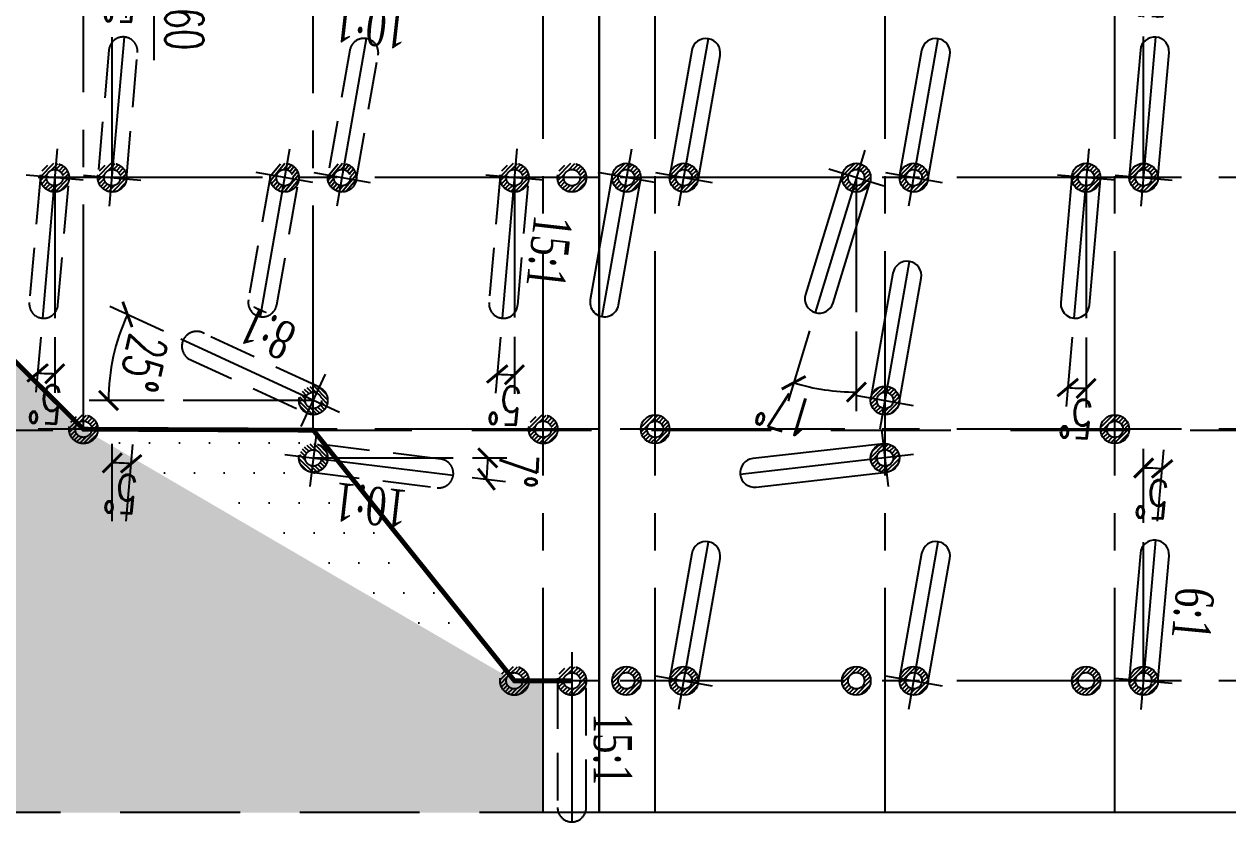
# Model space of a CAD drawing. Extents: x -57534 to 10615, y -13723 to 96319.
# Drawn here: x -33662 to -31148, y 47261 to 48927 of the extents above; entities that cross this region are included whole.
import ezdxf
from ezdxf.enums import TextEntityAlignment as Align

# ---------------------------------------------------------------- set-up
doc = ezdxf.new("R2010")
doc.units = 0
doc.header["$LTSCALE"] = 5
doc.header["$MEASUREMENT"] = 0
doc.linetypes.add('CENTER2', pattern=[1.125, 0.75, -0.125, 0.125, -0.125])
doc.linetypes.add('HIDDEN', pattern=[0.375, 0.25, -0.125])
doc.layers.get('0').update_dxf_attribs({"linetype": 'CONTINUOUS'})
doc.layers.get('DEFPOINTS').update_dxf_attribs({"linetype": 'CONTINUOUS'})
for name, color, linetype in [('BORDER', 2, 'CONTINUOUS'), ('CENTER', 9, 'CENTER2'), ('DIMENSION', 4, 'CONTINUOUS'), ('HATCH', 7, 'CONTINUOUS'), ('HIDDEN', 4, 'HIDDEN'), ('PILE-D600', 20, 'CONTINUOUS'), ('TEXT', 3, 'CONTINUOUS')]:
    doc.layers.add(name, color=color, linetype=linetype)
doc.styles.add('DIM', font='romans.shx', dxfattribs={"width": 0.65})
doc.styles.add('THUONG', font='vntimeh.shx', dxfattribs={"width": 0.65})
doc.dimstyles.new('400.Ph', dxfattribs={"dimscale": 400, "dimtxt": 0.2, "dimasz": 0.1, "dimexe": 0.1, "dimexo": 0.1, "dimgap": 0.06, "dimtad": 1, "dimdec": 0, "dimzin": 0, "dimdsep": 46, "dimtxsty": 'DIM', "dimblk": 'ARCHTICK', "dimcen": 0.15, "dimdle": 0.1, "dimclrd": 256, "dimclre": 7, "dimclrt": 6, "dimadec": 0, "dimazin": 0, "dimtfac": 1, "dimtdec": 0, "dimtix": 1, "dimtmove": 0, "dimatfit": 3, "dimfxl": 1, "dimtolj": 1, "dimtzin": 0, "dimarcsym": 0})
pattern_1 = [(0, (51337.62, -5928.34), (31.25, 62.5), [0, -62.5])]

# ---------------------------------------------------------------- blocks, each defined once
blk = doc.blocks.new('_ArchTick')
at = {"color": 0, "linetype": 'ByBlock', "const_width": 0.15}
blk.add_lwpolyline([(-0.5, -0.5), (0.5, 0.5)], dxfattribs=at)
blk = doc.blocks.new('*D323')
at = {"layer": 'DEFPOINTS', "color": 0}
for p in [(-61612.5, 13911.5), (-61729.5, 13627.7), (-61612.5, 13627.7)]:
    blk.add_point(p, dxfattribs=at)
at = {"layer": 'DIMENSION', "lineweight": -2}
for p, q in [((-61728.9, 14102.8), (-61903.2, 14102.8)), ((-61671, 13911.5), (-61728.9, 14102.8)), ((-61769.5, 13911.5), (-61572.5, 13911.5))]:
    blk.add_line(p, q, dxfattribs=at)
at = {"layer": 'DIMENSION', "color": 7, "lineweight": -2}
for p, q in [((-61729.5, 13667.7), (-61729.5, 13951.5)), ((-61612.5, 13667.7), (-61612.5, 13951.5))]:
    blk.add_line(p, q, dxfattribs=at)
at = {"layer": 'DIMENSION', "lineweight": -2, "xscale": 40, "yscale": 40, "zscale": 40, "rotation": 180}
blk.add_blockref('_ArchTick', (-61729.5, 13911.5), dxfattribs=at)
at = {"layer": 'DIMENSION', "lineweight": -2, "xscale": 40, "yscale": 40, "zscale": 40}
blk.add_blockref('_ArchTick', (-61612.5, 13911.5), dxfattribs=at)
at = {"layer": 'DIMENSION', "color": 6, "insert": (-61816, 14166.8), "char_height": 80, "attachment_point": 5, "style": 'DIM'}
blk.add_mtext('\\A1;117', dxfattribs=at)
blk = doc.blocks.new('*D334')
at = {"layer": 'DEFPOINTS', "color": 0}
for p in [(-62744.3, 13412.5), (-62749.5, 13352.7), (-62775.2, 13059.4), (-62749.5, 13063.1), (-62775.3, 12909.6)]:
    blk.add_point(p, dxfattribs=at)
at = {"layer": 'DIMENSION', "color": 7, "lineweight": -2}
for p, q in [((-62749.5, 13023.1), (-62749.5, 12868.8)), ((-62778.7, 13019.5), (-62791.7, 12870.7))]:
    blk.add_line(p, q, dxfattribs=at)
at = {"layer": 'DIMENSION', "lineweight": -2}
blk.add_arc((-62749.5, 13352.7), 443.8, 265, 270, dxfattribs=at)
at = {"layer": 'DIMENSION', "lineweight": -2, "xscale": 40, "yscale": 40, "zscale": 40, "rotation": 175.0000000000069}
blk.add_blockref('_ArchTick', (-62788.2, 12910.5), dxfattribs=at)
at = {"layer": 'DIMENSION', "lineweight": -2, "xscale": 40, "yscale": 40, "zscale": 40}
blk.add_blockref('_ArchTick', (-62749.5, 12908.8), dxfattribs=at)
at = {"layer": 'DIMENSION', "color": 6, "insert": (-62766.1, 12973.2), "char_height": 80, "attachment_point": 5, "rotation": 357.5, "style": 'DIM'}
blk.add_mtext('\\A1;5°', dxfattribs=at)
blk = doc.blocks.new('*D337')
at = {"layer": 'DEFPOINTS', "color": 0}
for p in [(-62604, 12741.7), (-62629.5, 12596.2), (-62603.9, 12596), (-62629.5, 12302.7), (-62634.8, 12242.9)]:
    blk.add_point(p, dxfattribs=at)
at = {"layer": 'DIMENSION', "color": 7, "lineweight": -2}
for p, q in [((-62629.5, 12636.2), (-62629.5, 12782.4)), ((-62600.4, 12635.9), (-62587.7, 12780.6))]:
    blk.add_line(p, q, dxfattribs=at)
at = {"layer": 'DIMENSION', "lineweight": -2}
blk.add_arc((-62629.5, 12302.7), 439.7, 85, 90, dxfattribs=at)
at = {"layer": 'DIMENSION', "lineweight": -2, "xscale": 40, "yscale": 40, "zscale": 40}
for p, rotation in [((-62629.5, 12742.4), 179.999999999999), ((-62591.2, 12740.7), 355.0000000000106)]:
    blk.add_blockref('_ArchTick', p, dxfattribs=dict(at, rotation=rotation))
at = {"layer": 'DIMENSION', "color": 6, "insert": (-62607.6, 12805.9), "char_height": 80, "attachment_point": 5, "rotation": 357.5, "style": 'DIM'}
blk.add_mtext('\\A1;5°', dxfattribs=at)
blk = doc.blocks.new('*D338')
at = {"layer": 'DEFPOINTS', "color": 0}
for p in [(-62105.3, 12748.1), (-62149.5, 12583.8), (-62063.4, 12584.3), (-62149.5, 12302.7), (-62167.1, 12245.3)]:
    blk.add_point(p, dxfattribs=at)
at = {"layer": 'DIMENSION', "color": 7, "lineweight": -2}
for p, q in [((-62149.5, 12623.8), (-62149.5, 12790.3)), ((-62051.8, 12622.5), (-62007, 12769))]:
    blk.add_line(p, q, dxfattribs=at)
at = {"layer": 'DIMENSION', "lineweight": -2}
blk.add_arc((-62149.5, 12302.7), 447.6, 73, 90, dxfattribs=at)
at = {"layer": 'DIMENSION', "lineweight": -2, "xscale": 40, "yscale": 40, "zscale": 40}
for p, rotation in [((-62149.5, 12750.3), 180), ((-62018.7, 12730.7), 343.0000000000081)]:
    blk.add_blockref('_ArchTick', p, dxfattribs=dict(at, rotation=rotation))
at = {"layer": 'DIMENSION', "color": 6, "insert": (-62000, 12791.9), "char_height": 80, "attachment_point": 5, "rotation": 343, "style": 'DIM'}
blk.add_mtext('\\A1;17°', dxfattribs=at)
blk = doc.blocks.new('*D340')
at = {"layer": 'DEFPOINTS', "color": 0}
for p in [(-69156.5, 12302.7), (-63180, 12310), (-61612.5, 12302.7), (-63918.9, 12275.8), (-63541.8, 12266.8)]:
    blk.add_point(p, dxfattribs=at)
at = {"layer": 'DIMENSION', "color": 7, "lineweight": -2}
blk.add_line((-63581.5, 12262.1), (-63954.3, 12217.6), dxfattribs=at)
at = {"layer": 'DIMENSION', "lineweight": -2}
blk.add_arc((-63241.2, 12302.7), 678.2, 180, 186.8084, dxfattribs=at)
at = {"layer": 'DIMENSION', "lineweight": -2, "xscale": 40, "yscale": 40, "zscale": 40}
for p, rotation in [((-63919.4, 12302.7), 90), ((-63914.6, 12222.3), 276.8083625507042)]:
    blk.add_blockref('_ArchTick', p, dxfattribs=dict(at, rotation=rotation))
at = {"layer": 'DIMENSION', "color": 6, "insert": (-63854.3, 12266.2), "char_height": 80, "attachment_point": 5, "rotation": 273.4042, "style": 'DIM'}
blk.add_mtext('\\A1;7°', dxfattribs=at)
blk = doc.blocks.new('*D341')
at = {"layer": 'DEFPOINTS', "color": 0}
for p in [(-62744.3, 12362.5), (-62749.5, 12302.7), (-62775.2, 12009.4), (-62749.5, 12007.9), (-62775.2, 11861.5)]:
    blk.add_point(p, dxfattribs=at)
at = {"layer": 'DIMENSION', "color": 7, "lineweight": -2}
for p, q in [((-62778.7, 11969.5), (-62791.5, 11822.6)), ((-62749.5, 11967.9), (-62749.5, 11820.7))]:
    blk.add_line(p, q, dxfattribs=at)
at = {"layer": 'DIMENSION', "lineweight": -2}
blk.add_arc((-62749.5, 12302.7), 442, 265, 270, dxfattribs=at)
at = {"layer": 'DIMENSION', "lineweight": -2, "xscale": 40, "yscale": 40, "zscale": 40}
for p, rotation in [((-62788.1, 11862.4), 175.0000000000063), ((-62749.5, 11860.7), 359.9999999999988)]:
    blk.add_blockref('_ArchTick', p, dxfattribs=dict(at, rotation=rotation))
at = {"layer": 'DIMENSION', "color": 6, "insert": (-62766, 11925.1), "char_height": 80, "attachment_point": 5, "rotation": 357.5, "style": 'DIM'}
blk.add_mtext('\\A1;5°', dxfattribs=at)
blk = doc.blocks.new('*D352')
at = {"layer": 'DEFPOINTS', "color": 0}
for p in [(-27340.1, 11887.7), (-27340.1, 11827.7), (-27007.1, 11827.7)]:
    blk.add_point(p, dxfattribs=at)
at = {"layer": 'DIMENSION', "lineweight": -2}
for p, q in [((-27007.1, 11887.7), (-27007.1, 12057.4)), ((-27007.1, 11827.7), (-27007.1, 11927.7))]:
    blk.add_line(p, q, dxfattribs=at)
at = {"layer": 'DIMENSION', "color": 7, "lineweight": -2}
for p, q in [((-27300.1, 11887.7), (-26967.1, 11887.7)), ((-27300.1, 11827.7), (-26967.1, 11827.7))]:
    blk.add_line(p, q, dxfattribs=at)
at = {"layer": 'DIMENSION', "lineweight": -2, "xscale": 40, "yscale": 40, "zscale": 40}
for p, rotation in [((-27007.1, 11887.7), 90), ((-27007.1, 11827.7), 270)]:
    blk.add_blockref('_ArchTick', p, dxfattribs=dict(at, rotation=rotation))
at = {"layer": 'DIMENSION', "color": 6, "insert": (-27071.1, 11992.5), "char_height": 80, "attachment_point": 5, "rotation": 90, "style": 'DIM'}
blk.add_mtext('\\A1;60', dxfattribs=at)
blk = doc.blocks.new('*D353')
at = {"layer": 'DEFPOINTS', "color": 0}
for p in [(-27632.3, 12923.6), (-27703.2, 12917.3), (-27632.5, 12887.7), (-27340.1, 12887.7), (-27280.5, 12880.4)]:
    blk.add_point(p, dxfattribs=at)
at = {"layer": 'DIMENSION', "color": 7, "lineweight": -2}
for p, q in [((-27672, 12928.4), (-27741.4, 12937)), ((-27672.5, 12887.7), (-27744.4, 12887.7))]:
    blk.add_line(p, q, dxfattribs=at)
at = {"layer": 'DIMENSION', "lineweight": -2}
blk.add_arc((-27340.1, 12887.7), 364.4, 173, 180, dxfattribs=at)
at = {"layer": 'DIMENSION', "lineweight": -2, "xscale": 40, "yscale": 40, "zscale": 40}
for p, rotation in [((-27701.7, 12932.1), 82.99999999999275), ((-27704.4, 12887.7), 270.0000000000002)]:
    blk.add_blockref('_ArchTick', p, dxfattribs=dict(at, rotation=rotation))
at = {"layer": 'DIMENSION', "color": 6, "insert": (-27767.6, 12913.8), "char_height": 80, "attachment_point": 5, "rotation": 86.5, "style": 'DIM'}
blk.add_mtext('\\A1;7°', dxfattribs=at)
blk = doc.blocks.new('*D354')
at = {"layer": 'DEFPOINTS', "color": 0}
for p in [(-27820.1, 13911.5), (-27937.1, 13627.7), (-27820.1, 13627.7)]:
    blk.add_point(p, dxfattribs=at)
at = {"layer": 'DIMENSION', "lineweight": -2}
for p, q in [((-27878.6, 13911.5), (-27812.1, 14102.8)), ((-27812.1, 14102.8), (-27637.8, 14102.8)), ((-27977.1, 13911.5), (-27780.1, 13911.5))]:
    blk.add_line(p, q, dxfattribs=at)
at = {"layer": 'DIMENSION', "color": 7, "lineweight": -2}
for p, q in [((-27937.1, 13667.7), (-27937.1, 13951.5)), ((-27820.1, 13667.7), (-27820.1, 13951.5))]:
    blk.add_line(p, q, dxfattribs=at)
at = {"layer": 'DIMENSION', "lineweight": -2, "xscale": 40, "yscale": 40, "zscale": 40, "rotation": 180}
blk.add_blockref('_ArchTick', (-27937.1, 13911.5), dxfattribs=at)
at = {"layer": 'DIMENSION', "lineweight": -2, "xscale": 40, "yscale": 40, "zscale": 40}
blk.add_blockref('_ArchTick', (-27820.1, 13911.5), dxfattribs=at)
at = {"layer": 'DIMENSION', "color": 6, "insert": (-27725, 14166.8), "char_height": 80, "attachment_point": 5, "style": 'DIM'}
blk.add_mtext('\\A1;117', dxfattribs=at)
blk = doc.blocks.new('*D363')
at = {"layer": 'DEFPOINTS', "color": 0}
for p in [(-27394.5, 12792.9), (-27340.1, 12767.7), (-27068.7, 12767.7), (-26930.1, 12645.9), (-27063.8, 12640)]:
    blk.add_point(p, dxfattribs=at)
at = {"layer": 'DIMENSION', "color": 7, "lineweight": -2}
for p, q in [((-27028.7, 12767.7), (-26872.4, 12767.7)), ((-27027.5, 12623.2), (-26915.5, 12571.5))]:
    blk.add_line(p, q, dxfattribs=at)
at = {"layer": 'DIMENSION', "lineweight": -2}
blk.add_arc((-27340.1, 12767.7), 427.7, 335.1916, 0, dxfattribs=at)
at = {"layer": 'DIMENSION', "lineweight": -2, "xscale": 40, "yscale": 40, "zscale": 40}
for p, rotation in [((-26912.4, 12767.7), 90), ((-26951.9, 12588.2), 245.1916374492909)]:
    blk.add_blockref('_ArchTick', p, dxfattribs=dict(at, rotation=rotation))
at = {"layer": 'DIMENSION', "color": 6, "insert": (-26984.9, 12689.6), "char_height": 80, "attachment_point": 5, "rotation": 77.5958, "style": 'DIM'}
blk.add_mtext('\\A1;25°', dxfattribs=at)
blk = doc.blocks.new('*D364')
at = {"layer": 'DEFPOINTS', "color": 0}
for p in [(-26914.8, 13412.5), (-26920.1, 13352.7), (-26945.7, 13059.4), (-26920.1, 13059.6), (-26946.5, 12898.8)]:
    blk.add_point(p, dxfattribs=at)
at = {"layer": 'DIMENSION', "color": 7, "lineweight": -2}
for p, q in [((-26949.2, 13019.5), (-26963.2, 12859.9)), ((-26920.1, 13019.6), (-26920.1, 12858.1))]:
    blk.add_line(p, q, dxfattribs=at)
at = {"layer": 'DIMENSION', "lineweight": -2}
blk.add_arc((-26920.1, 13352.7), 454.6, 265, 270, dxfattribs=at)
at = {"layer": 'DIMENSION', "lineweight": -2, "xscale": 40, "yscale": 40, "zscale": 40}
for p, rotation in [((-26959.7, 12899.8), 175.0000000000059), ((-26920.1, 12898.1), 359.9999999999997)]:
    blk.add_blockref('_ArchTick', p, dxfattribs=dict(at, rotation=rotation))
at = {"layer": 'DIMENSION', "color": 6, "insert": (-26937.1, 12962.4), "char_height": 80, "attachment_point": 5, "rotation": 357.5, "style": 'DIM'}
blk.add_mtext('\\A1;5°', dxfattribs=at)
blk = doc.blocks.new('*D365')
at = {"layer": 'DEFPOINTS', "color": 0}
for p in [(-27736.2, 12713.4), (-27734.4, 12596), (-27760.1, 12594.7), (-27760.1, 12302.7), (-27765.3, 12242.9)]:
    blk.add_point(p, dxfattribs=at)
at = {"layer": 'DIMENSION', "color": 7, "lineweight": -2}
for p, q in [((-27760.1, 12634.7), (-27760.1, 12754)), ((-27730.9, 12635.9), (-27720.7, 12752.3))]:
    blk.add_line(p, q, dxfattribs=at)
at = {"layer": 'DIMENSION', "lineweight": -2}
blk.add_arc((-27760.1, 12302.7), 411.4, 85, 90, dxfattribs=at)
at = {"layer": 'DIMENSION', "lineweight": -2, "xscale": 40, "yscale": 40, "zscale": 40}
for p, rotation in [((-27760.1, 12714), 179.9999999999998), ((-27724.2, 12712.5), 355.0000000000081)]:
    blk.add_blockref('_ArchTick', p, dxfattribs=dict(at, rotation=rotation))
at = {"layer": 'DIMENSION', "color": 6, "insert": (-27739.3, 12777.6), "char_height": 80, "attachment_point": 5, "rotation": 357.5, "style": 'DIM'}
blk.add_mtext('\\A1;5°', dxfattribs=at)
blk = doc.blocks.new('*D366')
at = {"layer": 'DEFPOINTS', "color": 0}
for p in [(-26776.3, 12711.1), (-26800.1, 12595.9), (-26774.4, 12596), (-26800.1, 12302.7), (-26805.3, 12242.9)]:
    blk.add_point(p, dxfattribs=at)
at = {"layer": 'DIMENSION', "color": 7, "lineweight": -2}
for p, q in [((-26800.1, 12635.9), (-26800.1, 12751.8)), ((-26770.9, 12635.9), (-26760.9, 12750.1))]:
    blk.add_line(p, q, dxfattribs=at)
at = {"layer": 'DIMENSION', "lineweight": -2}
blk.add_arc((-26800.1, 12302.7), 409.1, 85, 90, dxfattribs=at)
at = {"layer": 'DIMENSION', "lineweight": -2, "xscale": 40, "yscale": 40, "zscale": 40}
for p, rotation in [((-26800.1, 12711.8), 180.0000000000003), ((-26764.4, 12710.2), 355.0000000000061)]:
    blk.add_blockref('_ArchTick', p, dxfattribs=dict(at, rotation=rotation))
at = {"layer": 'DIMENSION', "color": 6, "insert": (-26779.4, 12775.3), "char_height": 80, "attachment_point": 5, "rotation": 357.5, "style": 'DIM'}
blk.add_mtext('\\A1;5°', dxfattribs=at)
blk = doc.blocks.new('*D368')
at = {"layer": 'DEFPOINTS', "color": 0}
for p in [(-26914.8, 12362.5), (-26920.1, 12302.7), (-26945.7, 12009.4), (-26920.1, 12009.7), (-26945.1, 11873.1)]:
    blk.add_point(p, dxfattribs=at)
at = {"layer": 'DIMENSION', "color": 7, "lineweight": -2}
for p, q in [((-26949.2, 11969.5), (-26961.1, 11834.2)), ((-26920.1, 11969.7), (-26920.1, 11832.4))]:
    blk.add_line(p, q, dxfattribs=at)
at = {"layer": 'DIMENSION', "lineweight": -2}
blk.add_arc((-26920.1, 12302.7), 430.3, 265, 270, dxfattribs=at)
at = {"layer": 'DIMENSION', "lineweight": -2, "xscale": 40, "yscale": 40, "zscale": 40}
for p, rotation in [((-26957.6, 11874.1), 175.0000000000056), ((-26920.1, 11872.4), 359.9999999999999)]:
    blk.add_blockref('_ArchTick', p, dxfattribs=dict(at, rotation=rotation))
at = {"layer": 'DIMENSION', "color": 6, "insert": (-26936.1, 11936.8), "char_height": 80, "attachment_point": 5, "rotation": 357.5, "style": 'DIM'}
blk.add_mtext('\\A1;5°', dxfattribs=at)
blk = doc.blocks.new('pd3')
at = {"layer": 'HATCH'}
h = blk.add_hatch(dxfattribs=at)
h.set_pattern_fill('ANSI31', color=256, scale=50, style=0)
h.set_pattern_definition([(45, (-54680.761, -6280.5305), (-4.4194174, 4.4194174), [])])
h.paths.add_polyline_path([(-62779.5, 13352.7, 1), (-62719.5, 13352.7, 1)])
h.paths.add_polyline_path([(-62732.5, 13352.7, -1), (-62766.5, 13352.7, -1)], flags=16)
h = blk.add_hatch(dxfattribs=at)
h.set_pattern_fill('ANSI31', color=256, scale=50, style=0)
h.set_pattern_definition([(45, (-54560.761, -6280.5305), (-4.4194174, 4.4194174), [])])
h.paths.add_polyline_path([(-62659.5, 13352.7, 1), (-62599.5, 13352.7, 1)])
h.paths.add_polyline_path([(-62612.5, 13352.7, -1), (-62646.5, 13352.7, -1)], flags=16)
h = blk.add_hatch(dxfattribs=at)
h.set_pattern_fill('ANSI31', color=256, scale=50, style=0)
h.set_pattern_definition([(45, (-54200.761, -6280.5305), (-4.4194174, 4.4194174), [])])
h.paths.add_polyline_path([(-62299.5, 13352.7, 1), (-62239.5, 13352.7, 1)])
h.paths.add_polyline_path([(-62252.5, 13352.7, -1), (-62286.5, 13352.7, -1)], flags=16)
h = blk.add_hatch(dxfattribs=at)
h.set_pattern_fill('ANSI31', color=256, scale=50, style=0)
h.set_pattern_definition([(45, (-54080.761, -6280.5305), (-4.4194174, 4.4194174), [])])
h.paths.add_polyline_path([(-62179.5, 13352.7, 1), (-62119.5, 13352.7, 1)])
h.paths.add_polyline_path([(-62132.5, 13352.7, -1), (-62166.5, 13352.7, -1)], flags=16)
h = blk.add_hatch(dxfattribs=at)
h.set_pattern_fill('ANSI31', color=256, scale=50, style=0)
h.set_pattern_definition([(45, (-53720.761, -6280.5305), (-4.4194174, 4.4194174), [])])
h.paths.add_polyline_path([(-61819.5, 13352.7, 1), (-61759.5, 13352.7, 1)])
h.paths.add_polyline_path([(-61772.5, 13352.7, -1), (-61806.5, 13352.7, -1)], flags=16)
h = blk.add_hatch(dxfattribs=at)
h.set_pattern_fill('ANSI31', color=256, scale=50, style=0)
h.set_pattern_definition([(45, (-53600.761, -6280.5305), (-4.4194174, 4.4194174), [])])
h.paths.add_polyline_path([(-61699.5, 13352.7, 1), (-61639.5, 13352.7, 1)])
h.paths.add_polyline_path([(-61652.5, 13352.7, -1), (-61686.5, 13352.7, -1)], flags=16)
h = blk.add_hatch(dxfattribs=at)
h.set_pattern_fill('ANSI31', color=256, scale=50, angle=90, style=0)
h.set_pattern_definition([(45, (-81842.752, 20956.461), (4.4194174, -4.4194174), [])])
h.paths.add_polyline_path([(-62209.5, 12857.7, -1), (-62209.5, 12917.7, -1)])
h.paths.add_polyline_path([(-62209.5, 12904.7, 1), (-62209.5, 12870.7, 1)], flags=16)
h = blk.add_hatch(dxfattribs=at)
h.set_pattern_fill('ANSI31', color=256, scale=50, style=0)
h.set_pattern_definition([(45, (-54620.761, -6805.5305), (-4.4194174, 4.4194174), [])])
h.paths.add_polyline_path([(-62719.5, 12827.7, 1), (-62659.5, 12827.7, 1)])
h.paths.add_polyline_path([(-62672.5, 12827.7, -1), (-62706.5, 12827.7, -1)], flags=16)
h = blk.add_hatch(dxfattribs=at)
h.set_pattern_fill('ANSI31', color=256, scale=50, style=0)
h.set_pattern_definition([(45, (-53660.761, -6805.5305), (-4.4194174, 4.4194174), [])])
h.paths.add_polyline_path([(-61759.5, 12827.7, 1), (-61699.5, 12827.7, 1)])
h.paths.add_polyline_path([(-61712.5, 12827.7, -1), (-61746.5, 12827.7, -1)], flags=16)
h = blk.add_hatch(dxfattribs=at)
h.set_pattern_fill('ANSI31', color=256, scale=50, angle=90, style=0)
h.set_pattern_definition([(45, (-81842.752, 20836.461), (4.4194174, -4.4194174), [])])
h.paths.add_polyline_path([(-62209.5, 12737.7, -1), (-62209.5, 12797.7, -1)])
h.paths.add_polyline_path([(-62209.5, 12784.7, 1), (-62209.5, 12750.7, 1)], flags=16)
h = blk.add_hatch(dxfattribs=at)
h.set_pattern_fill('ANSI31', color=256, scale=50, style=0)
h.set_pattern_definition([(45, (-54680.761, -7330.5305), (-4.4194174, 4.4194174), [])])
h.paths.add_polyline_path([(-62779.5, 12302.7, 1), (-62719.5, 12302.7, 1)])
h.paths.add_polyline_path([(-62732.5, 12302.7, -1), (-62766.5, 12302.7, -1)], flags=16)
h = blk.add_hatch(dxfattribs=at)
h.set_pattern_fill('ANSI31', color=256, scale=50, style=0)
h.set_pattern_definition([(45, (-54560.761, -7330.5305), (-4.4194174, 4.4194174), [])])
h.paths.add_polyline_path([(-62659.5, 12302.7, 1), (-62599.5, 12302.7, 1)])
h.paths.add_polyline_path([(-62612.5, 12302.7, -1), (-62646.5, 12302.7, -1)], flags=16)
h = blk.add_hatch(dxfattribs=at)
h.set_pattern_fill('ANSI31', color=256, scale=50, style=0)
h.set_pattern_definition([(45, (-54200.761, -7330.5305), (-4.4194174, 4.4194174), [])])
h.paths.add_polyline_path([(-62299.5, 12302.7, 1), (-62239.5, 12302.7, 1)])
h.paths.add_polyline_path([(-62252.5, 12302.7, -1), (-62286.5, 12302.7, -1)], flags=16)
h = blk.add_hatch(dxfattribs=at)
h.set_pattern_fill('ANSI31', color=256, scale=50, style=0)
h.set_pattern_definition([(45, (-54080.761, -7330.5305), (-4.4194174, 4.4194174), [])])
h.paths.add_polyline_path([(-62179.5, 12302.7, 1), (-62119.5, 12302.7, 1)])
h.paths.add_polyline_path([(-62132.5, 12302.7, -1), (-62166.5, 12302.7, -1)], flags=16)
h = blk.add_hatch(dxfattribs=at)
h.set_pattern_fill('ANSI31', color=256, scale=50, style=0)
h.set_pattern_definition([(45, (-53720.761, -7330.5305), (-4.4194174, 4.4194174), [])])
h.paths.add_polyline_path([(-61819.5, 12302.7, 1), (-61759.5, 12302.7, 1)])
h.paths.add_polyline_path([(-61772.5, 12302.7, -1), (-61806.5, 12302.7, -1)], flags=16)
h = blk.add_hatch(dxfattribs=at)
h.set_pattern_fill('ANSI31', color=256, scale=50, style=0)
h.set_pattern_definition([(45, (-53600.761, -7330.5305), (-4.4194174, 4.4194174), [])])
h.paths.add_polyline_path([(-61699.5, 12302.7, 1), (-61639.5, 12302.7, 1)])
h.paths.add_polyline_path([(-61652.5, 12302.7, -1), (-61686.5, 12302.7, -1)], flags=16)
at = {"layer": 'BORDER'}
for points in [[(-69156.5, 13627.7), (-61612.5, 13627.7)], [(-61612.5, 13627.7), (-61612.5, 11227.7), (-69156.5, 11227.7), (-69156.5, 13627.7)]]:
    blk.add_lwpolyline(points, dxfattribs=at)
at = {"layer": 'CENTER', "ltscale": 125}
for p, q in [((-62689.5, 13627.7), (-62689.5, 11227.7)), ((-62209.5, 13627.7), (-62209.5, 11227.7)), ((-61729.5, 13627.7), (-61729.5, 11227.7)), ((-62744.3, 13412.5), (-62775.2, 13059.4)), ((-62259.1, 13411.8), (-62320.7, 13062.7)), ((-61779.1, 13411.8), (-61840.7, 13062.7)), ((-69156.5, 13352.7), (-61612.5, 13352.7)), ((-62689.8, 13347.5), (-62809.3, 13357.9)), ((-62210.4, 13342.3), (-62328.6, 13363.1)), ((-61730.4, 13342.3), (-61848.6, 13363.1)), ((-62216.5, 12947.3), (-62202.5, 12828.1)), ((-62269.1, 12880.7), (-61907.1, 12922)), ((-69156.5, 12827.7), (-61612.5, 12827.7)), ((-62199.1, 12826.8), (-62260.7, 12477.7)), ((-62150.4, 12757.3), (-62268.6, 12778.1)), ((-62634.8, 12242.9), (-62603.9, 12596)), ((-62167.1, 12245.3), (-62063.4, 12584.3)), ((-61679.9, 12243.6), (-61618.4, 12592.7)), ((-62744.3, 12362.5), (-62775.2, 12009.4)), ((-62259.1, 12361.8), (-62320.7, 12012.7)), ((-61779.1, 12361.8), (-61840.7, 12012.7)), ((-62206.9, 12320.2), (-62092.2, 12285.1)), ((-69156.5, 12302.7), (-61612.5, 12302.7)), ((-62689.8, 12297.5), (-62809.3, 12307.9)), ((-62689.3, 12307.9), (-62569.8, 12297.5)), ((-62210.4, 12292.3), (-62328.6, 12313.1)), ((-61730.4, 12292.3), (-61848.6, 12313.1)), ((-61728.6, 12313.1), (-61610.4, 12292.3))]:
    blk.add_line(p, q, dxfattribs=at)
at = {"layer": 'DIMENSION'}
for p, q in [((-62749.5, 13352.7), (-62749.5, 13063.1)), ((-62629.5, 12302.7), (-62629.5, 12596.2)), ((-62149.5, 12302.7), (-62149.5, 12583.8)), ((-62749.5, 12302.7), (-62749.5, 12007.9))]:
    blk.add_line(p, q, dxfattribs=at)
at = {"layer": 'PILE-D600', "linetype": 'Continuous', "ltscale": 0.7}
for points in [[(-62779.4, 13355.3), (-62802.5, 13091.9, 1), (-62742.7, 13086.6), (-62719.6, 13350.1)], [(-62299.1, 13357.9), (-62345, 13097.5, 1), (-62285.9, 13087.1), (-62240, 13347.5)], [(-61819.1, 13357.9), (-61865, 13097.5, 1), (-61805.9, 13087.1), (-61760, 13347.5)], [(-62206, 12857.9), (-61933.4, 12888.7, 1), (-61940.4, 12948.3), (-62213, 12917.5)], [(-62239.1, 12772.9), (-62285, 12512.5, 1), (-62225.9, 12502.1), (-62180, 12762.5)], [(-62599.6, 12300.1), (-62576.6, 12563.5, 1), (-62636.4, 12568.7), (-62659.4, 12305.3)], [(-62120.8, 12293.9), (-62043.5, 12546.8, 1), (-62100.9, 12564.3), (-62178.2, 12311.5)], [(-61640, 12297.5), (-61594.1, 12557.9, 1), (-61653.2, 12568.3), (-61699.1, 12307.9)], [(-62779.4, 12305.3), (-62802.5, 12041.9, 1), (-62742.7, 12036.6), (-62719.6, 12300.1)], [(-62299.1, 12307.9), (-62345, 12047.5, 1), (-62285.9, 12037.1), (-62240, 12297.5)], [(-61819.1, 12307.9), (-61865, 12047.5, 1), (-61805.9, 12037.1), (-61760, 12297.5)]]:
    blk.add_lwpolyline(points, format="xyb", dxfattribs=at)
for centre, radius in [((-62749.5, 13352.7), 30), ((-62629.5, 13352.7), 30), ((-62269.5, 13352.7), 30), ((-62149.5, 13352.7), 30), ((-61789.5, 13352.7), 30), ((-61669.5, 13352.7), 30), ((-62749.5, 13352.7), 17), ((-62629.5, 13352.7), 17), ((-62269.5, 13352.7), 17), ((-62149.5, 13352.7), 17), ((-61789.5, 13352.7), 17), ((-61669.5, 13352.7), 17), ((-62209.5, 12887.7), 30), ((-62209.5, 12887.7), 17), ((-62689.5, 12827.7), 30), ((-61729.5, 12827.7), 30), ((-62689.5, 12827.7), 17), ((-61729.5, 12827.7), 17), ((-62209.5, 12767.7), 30), ((-62209.5, 12767.7), 17), ((-62749.5, 12302.7), 30), ((-62749.5, 12302.7), 17), ((-62629.5, 12302.7), 30), ((-62629.5, 12302.7), 17), ((-62269.5, 12302.7), 30), ((-62269.5, 12302.7), 17), ((-62149.5, 12302.7), 30), ((-62149.5, 12302.7), 17), ((-61789.5, 12302.7), 30), ((-61789.5, 12302.7), 17), ((-61669.5, 12302.7), 30), ((-61669.5, 12302.7), 17)]:
    blk.add_circle(centre, radius, dxfattribs=at)
at = {"layer": 'TEXT', "style": 'THUONG', "width": 0.7}
blk.add_text('6:1', height=80, rotation=84.5709, dxfattribs=at).set_placement((-62794.4, 13152.5), align=Align.BOTTOM_LEFT)
at = {"layer": 'DIMENSION'}
dim = blk.add_linear_dim(base=(-61612.5, 13911.5), p1=(-61729.5, 13627.7), p2=(-61612.5, 13627.7), dimstyle='400.Ph', override={"dimtmove": 1}, dxfattribs=at)
dim.commit()
dim.dimension.update_dxf_attribs({"geometry": '*D323', "text_midpoint": (-61752.9, 14102.8), "dimtype": 128})
for base, line1, line2, picture, middle in [((-62775.3, 12909.6), ((-62749.5, 13352.7), (-62749.5, 13063.1)), ((-62744.3, 13412.5), (-62775.2, 13059.4)), '*D334', (-62766.1, 12973.2)), ((-62604, 12741.7), ((-62634.8, 12242.9), (-62603.9, 12596)), ((-62629.5, 12302.7), (-62629.5, 12596.2)), '*D337', (-62607.6, 12805.9)), ((-62775.2, 11861.5), ((-62749.5, 12302.7), (-62749.5, 12007.9)), ((-62744.3, 12362.5), (-62775.2, 12009.4)), '*D341', (-62766, 11925.1)), ((-63918.9, 12275.8), ((-63180, 12310), (-63541.8, 12266.8)), ((-69156.5, 12302.7), (-61612.5, 12302.7)), '*D340', (-63854.3, 12266.2))]:
    dim = blk.add_angular_dim_2l(base=base, line1=line1, line2=line2, dimstyle='400.Ph', dxfattribs=at)
    dim.commit()
    dim.dimension.update_dxf_attribs({"geometry": picture, "text_midpoint": middle})
dim = blk.add_angular_dim_2l(base=(-62105.3, 12748.1), line1=((-62167.1, 12245.3), (-62063.4, 12584.3)), line2=((-62149.5, 12302.7), (-62149.5, 12583.8)), dimstyle='400.Ph', dxfattribs=at)
dim.commit()
dim.dimension.update_dxf_attribs({"geometry": '*D338', "text_midpoint": (-62018.7, 12730.7), "dimtype": 130})
blk = doc.blocks.new('A$C7E87390C')
at = {"layer": 'DIMENSION'}
h = blk.add_hatch(dxfattribs=at)
h.set_pattern_fill('DOTS', color=8, scale=1000, style=0)
h.set_pattern_definition(pattern_1)
h.paths.add_polyline_path([(23517.5, 7424.4), (23517.5, 7699.4), (38488.5, 7699.4), (38488.5, 5424.4), (26927.5, 5424.4), (26407.5, 5899.4), (25917.5, 5899.4), (25457.5, 6363), (24998.6, 6382.1), (24477.5, 6899.4), (23577.5, 7424.4)])
h = blk.add_hatch(dxfattribs=at)
h.set_pattern_fill('DOTS', color=8, scale=1000, style=0)
h.set_pattern_definition(pattern_1)
h.paths.add_polyline_path([(23603.5, 7409.2, -0.091786), (23596.3, 7401), (23918.9, 6999.2), (24001.2, 6989.1, -0.378866), (24027.5, 6959.4, -0.450467), (23993.9, 6929.6), (23991.4, 6909), (23997.5, 6901.4), (24447.6, 6901.4, -0.115854), (24451.6, 6914.5)])
h.paths.add_polyline_path([(23792.4, 7010.5), (23977.9, 6989.5), (23991.4, 7108.7), (23806, 7129.7)], flags=25)
at = {"layer": 'HATCH'}
h = blk.add_hatch(dxfattribs=at)
h.set_pattern_fill('ANSI31', color=256, scale=50, style=0)
h.set_pattern_definition([(45, (31526.3135, -12208.87), (-4.4194174, 4.4194174), [])])
h.paths.add_polyline_path([(23427.5, 7424.4, 1), (23487.5, 7424.4, 1)])
h.paths.add_polyline_path([(23474.5, 7424.4, -1), (23440.5, 7424.4, -1)], flags=16)
h = blk.add_hatch(dxfattribs=at)
h.set_pattern_fill('ANSI31', color=256, scale=50, style=0)
h.set_pattern_definition([(45, (31646.3135, -12208.87), (-4.4194174, 4.4194174), [])])
h.paths.add_polyline_path([(23547.5, 7424.4, 1), (23607.5, 7424.4, 1)])
h.paths.add_polyline_path([(23594.5, 7424.4, -1), (23560.5, 7424.4, -1)], flags=16)
h = blk.add_hatch(dxfattribs=at)
h.set_pattern_fill('ANSI31', color=256, scale=50, angle=90, style=0)
h.set_pattern_definition([(135, (43630.7645, 15028.1215), (-4.4194174, -4.4194174), [])])
h.paths.add_polyline_path([(23997.5, 6929.4, 1), (23997.5, 6989.4, 1)])
h.paths.add_polyline_path([(23997.5, 6976.4, -1), (23997.5, 6942.4, -1)], flags=16)
h = blk.add_hatch(dxfattribs=at)
h.set_pattern_fill('ANSI31', color=256, scale=50, style=0)
h.set_pattern_definition([(45, (31586.3135, -12733.87), (-4.4194174, 4.4194174), [])])
h.paths.add_polyline_path([(23487.5, 6899.4, 1), (23547.5, 6899.4, 1)])
h.paths.add_polyline_path([(23534.5, 6899.4, -1), (23500.5, 6899.4, -1)], flags=16)
h = blk.add_hatch(dxfattribs=at)
h.set_pattern_fill('ANSI31', color=256, scale=50, style=0)
h.set_pattern_definition([(45, (32546.3135, -12733.87), (-4.4194174, 4.4194174), [])])
h.paths.add_polyline_path([(24447.5, 6899.4, 1), (24507.5, 6899.4, 1)])
h.paths.add_polyline_path([(24494.5, 6899.4, -1), (24460.5, 6899.4, -1)], flags=16)
h = blk.add_hatch(dxfattribs=at)
h.set_pattern_fill('ANSI31', color=256, scale=50, angle=90, style=0)
h.set_pattern_definition([(135, (43630.74, 14907.922), (-4.4194174, -4.4194174), [])])
h.paths.add_polyline_path([(23997.5, 6809.2, 1), (23997.5, 6869.2, 1)])
h.paths.add_polyline_path([(23997.5, 6856.2, -1), (23997.5, 6822.2, -1)], flags=16)
h = blk.add_hatch(dxfattribs=at)
h.set_pattern_fill('ANSI31', color=256, scale=50, style=0)
h.set_pattern_definition([(45, (31526.3135, -13258.87), (-4.4194174, 4.4194174), [])])
h.paths.add_polyline_path([(23427.5, 6374.4, 1), (23487.5, 6374.4, 1)])
h.paths.add_polyline_path([(23474.5, 6374.4, -1), (23440.5, 6374.4, -1)], flags=16)
h = blk.add_hatch(dxfattribs=at)
h.set_pattern_fill('ANSI31', color=256, scale=50, style=0)
h.set_pattern_definition([(45, (31646.3135, -13258.87), (-4.4194174, 4.4194174), [])])
h.paths.add_polyline_path([(23547.5, 6374.4, 1), (23607.5, 6374.4, 1)])
h.paths.add_polyline_path([(23594.5, 6374.4, -1), (23560.5, 6374.4, -1)], flags=16)
h = blk.add_hatch(dxfattribs=at)
h.set_pattern_fill('ANSI31', color=256, scale=50, angle=5, style=0)
h.set_pattern_definition([(50, (33686.7573, -12480.92), (-4.7877778, 4.0174226), [])])
h.paths.add_polyline_path([(23907.7, 6371.7, 1), (23967.4, 6377, 1)])
h.paths.add_polyline_path([(23954.5, 6375.8, -1), (23920.6, 6372.9, -1)], flags=16)
h = blk.add_hatch(dxfattribs=at)
h.set_pattern_fill('ANSI31', color=256, scale=50, angle=5, style=0)
h.set_pattern_definition([(50, (33806.7573, -12480.92), (-4.7877778, 4.0174226), [])])
h.paths.add_polyline_path([(24027.7, 6371.7, 1), (24087.4, 6377, 1)])
h.paths.add_polyline_path([(24074.5, 6375.8, -1), (24040.6, 6372.9, -1)], flags=16)
h = blk.add_hatch(dxfattribs=at)
h.set_pattern_fill('ANSI31', color=256, scale=50, style=0)
h.set_pattern_definition([(45, (32486.3135, -13258.87), (-4.4194174, 4.4194174), [])])
h.paths.add_polyline_path([(24387.5, 6374.4, 1), (24447.5, 6374.4, 1)])
h.paths.add_polyline_path([(24434.5, 6374.4, -1), (24400.5, 6374.4, -1)], flags=16)
h = blk.add_hatch(dxfattribs=at)
h.set_pattern_fill('ANSI31', color=256, scale=50, style=0)
h.set_pattern_definition([(45, (32606.3135, -13258.87), (-4.4194174, 4.4194174), [])])
h.paths.add_polyline_path([(24507.5, 6374.4, 1), (24567.5, 6374.4, 1)])
h.paths.add_polyline_path([(24554.5, 6374.4, -1), (24520.5, 6374.4, -1)], flags=16)
at = {"layer": 'BORDER'}
blk.add_lwpolyline([(30944.5, 7699.4), (30944.5, 5299.4), (23400.5, 5299.4), (23400.5, 7699.4)], dxfattribs=at)
at = {"layer": 'CENTER', "ltscale": 125}
for p, q in [((23457.5, 7364.4), (23457.5, 7718.8)), ((23517.5, 7699.4), (23517.5, 5299.4)), ((23400.5, 7424.4), (23577.5, 7424.4)), ((23990.2, 6899.8), (24004.9, 7018.9)), ((24057.1, 6952), (23705.3, 6995.2)), ((23400.5, 6899.4), (30944.5, 6899.4)), ((24022.8, 6893.5), (23972.1, 6784.8)), ((23997.5, 6901.4), (23997.5, 5299.4)), ((24477.5, 6899.4), (24477.5, 5299.4)), ((23943.1, 6864.5), (24273.8, 6711.6)), ((23572.3, 6314.6), (23603.2, 6667.7)), ((24047.1, 6315.3), (24108.7, 6664.3)), ((24532.3, 6314.6), (24563.2, 6667.7)), ((23948, 6433.4), (23886.4, 6084.4)), ((24422.8, 6434.1), (24391.9, 6081)), ((23400.5, 6374.4), (25194.2, 6374.4)), ((23517.8, 6379.6), (23637.3, 6369.1)), ((23996.6, 6363.9), (23878.5, 6384.8)), ((23998.5, 6384.8), (24116.6, 6363.9)), ((24477.3, 6369.1), (24357.8, 6379.6)), ((24477.8, 6379.6), (24597.3, 6369.1))]:
    blk.add_line(p, q, dxfattribs=at)
at = {"layer": 'DIMENSION'}
for p, q in [((23997.5, 6959.4), (23705.2, 6959.4)), ((23997.5, 6839.4), (24269, 6839.4)), ((23577.5, 6374.4), (23577.5, 6666.3)), ((24537.5, 6374.4), (24537.5, 6667.6)), ((24417.5, 6374.4), (24417.5, 6081.3))]:
    blk.add_line(p, q, dxfattribs=at)
at = {"layer": 'HIDDEN', "ltscale": 80}
for points in [[(23487.5, 7424.4), (23487.5, 7688.8, 1), (23427.5, 7688.8), (23427.5, 7424.4)], [(24001.2, 6989.1), (23738.7, 7021.4, 1), (23731.4, 6961.8), (23993.9, 6929.6)], [(23984.8, 6812), (24224.4, 6700.2, 0.96746), (24259.3, 6751.5), (24010.1, 6866.4)], [(23607.4, 6371.7), (23630.5, 6635.2, 1), (23570.7, 6640.4), (23547.7, 6377)], [(24087.1, 6369.1), (24133, 6629.6, 1), (24073.9, 6640), (24028, 6379.6)], [(24567.4, 6371.7), (24590.5, 6635.2, 1), (24530.7, 6640.4), (24507.7, 6377)], [(23908, 6379.6), (23862.1, 6119.1, 1), (23921.2, 6108.7), (23967.1, 6369.1)], [(24387.7, 6377), (24364.6, 6113.5, 1), (24424.4, 6108.3), (24447.4, 6371.7)]]:
    blk.add_lwpolyline(points, format="xyb", dxfattribs=at)
at = {"layer": 'HIDDEN', "ltscale": 200}
blk.add_lwpolyline([(23400.5, 7699.4), (30944.5, 7699.4)], dxfattribs=at)
at = {"layer": 'HIDDEN', "ltscale": 100, "const_width": 10}
blk.add_lwpolyline([(23457.5, 7424.4), (23577.5, 7424.4), (23997.5, 6901.4), (24477.5, 6899.4), (24998.6, 6382.1), (25456.6, 6363.9), (25917.5, 5899.4), (26407.5, 5899.4), (26927.5, 5424.4)], dxfattribs=at)
at = {"layer": 'HIDDEN', "ltscale": 200}
blk.add_lwpolyline([(17664.5, 5301.4), (31166.5, 5301.4), (31166.5, 6901.4), (17664.5, 6901.4)], close=True, dxfattribs=at)
at = {"layer": 'HIDDEN', "ltscale": 80}
for centre, radius in [((23457.5, 7424.4), 30), ((23457.5, 7424.4), 17), ((23577.5, 7424.4), 30), ((23577.5, 7424.4), 17), ((23997.5, 6959.4), 30), ((23997.5, 6959.4), 17), ((23517.5, 6899.4), 30), ((23517.5, 6899.4), 17), ((24477.5, 6899.4), 30), ((24477.5, 6899.4), 17), ((23997.5, 6839.2), 30), ((23997.5, 6839.2), 17), ((23457.5, 6374.4), 30), ((23457.5, 6374.4), 17), ((23577.5, 6374.4), 30), ((23577.5, 6374.4), 17), ((23937.5, 6374.4), 30), ((23937.5, 6374.4), 30), ((23937.5, 6374.4), 17), ((24057.5, 6374.4), 30), ((24057.5, 6374.4), 30), ((24057.5, 6374.4), 17), ((24417.5, 6374.4), 30), ((24417.5, 6374.4), 17), ((24537.5, 6374.4), 30), ((24537.5, 6374.4), 17)]:
    blk.add_circle(centre, radius, dxfattribs=at)
at = {"layer": 'DIMENSION'}
blk.add_blockref('pd3', (85013.1, -5928.3), dxfattribs=at)
at = {"layer": 'TEXT', "style": 'THUONG', "width": 0.7}
for s, rotation, p in [('15:1', 90, (23435.7, 7491.5)), ('10:1', 353.5324, (23795.7, 7003.4)), ('8:1', 335.5324, (24017.9, 6663.2)), ('15:1', 83.4781, (23559.5, 6447.3)), ('10:1', 353.5324, (23795.7, 6003.4))]:
    blk.add_text(s, height=80, rotation=rotation, dxfattribs=at).set_placement(p, align=Align.BOTTOM_LEFT)
at = {"layer": 'DIMENSION'}
dim = blk.add_linear_dim(base=(23517.5, 7983.1), p1=(23400.5, 7699.4), p2=(23517.5, 7699.4), dimstyle='400.Ph', override={"dimtmove": 1}, dxfattribs=at)
dim.commit()
dim.dimension.update_dxf_attribs({"geometry": '*D354', "text_midpoint": (23549.5, 8174.5), "dimtype": 128, "insert": (51337.6, -5928.3)})
for base, line1, line2, picture, middle in [((24391.1, 6970.5), ((24417.5, 7424.4), (24417.5, 7131.3)), ((24422.8, 7484.1), (24391.9, 7131)), '*D364', (24400.5, 7034.1)), ((23634.4, 6989), ((23997.5, 6959.4), (23705.2, 6959.4)), ((24057.1, 6952), (23705.3, 6995.2)), '*D353', (23570, 6985.5)), ((23601.5, 6785), ((23572.3, 6314.6), (23603.2, 6667.7)), ((23577.5, 6374.4), (23577.5, 6666.3)), '*D365', (23598.3, 6849.3)), ((24561.3, 6782.7), ((24532.3, 6314.6), (24563.2, 6667.7)), ((24537.5, 6374.4), (24537.5, 6667.6)), '*D366', (24558.2, 6847)), ((24407.5, 6717.6), ((23943.1, 6864.5), (24273.8, 6711.6)), ((23997.5, 6839.4), (24269, 6839.4)), '*D363', (24352.7, 6761.2)), ((24392.5, 5944.8), ((24417.5, 6374.4), (24417.5, 6081.3)), ((24422.8, 6434.1), (24391.9, 6081)), '*D368', (24401.6, 6008.4))]:
    dim = blk.add_angular_dim_2l(base=base, line1=line1, line2=line2, dimstyle='400.Ph', dxfattribs=at)
    dim.commit()
    dim.dimension.update_dxf_attribs({"geometry": picture, "text_midpoint": middle, "insert": (51337.6, -5928.3)})
dim = blk.add_linear_dim(base=(24330.5, 5899.4), p1=(23997.5, 5959.4), p2=(23997.5, 5899.4), angle=90, dimstyle='400.Ph', dxfattribs=at)
dim.commit()
dim.dimension.update_dxf_attribs({"geometry": '*D352', "text_midpoint": (24330.5, 6064.2), "dimtype": 128, "insert": (51337.6, -5928.3)})

msp = doc.modelspace()

# ---------------------------------------------------------------- block references
at = {"layer": 'DIMENSION', "ltscale": 5, "rotation": 180}
msp.add_blockref('A$C7E87390C', (-9060.5, 54981.5), dxfattribs=at)

doc.saveas('drawing.dxf')
